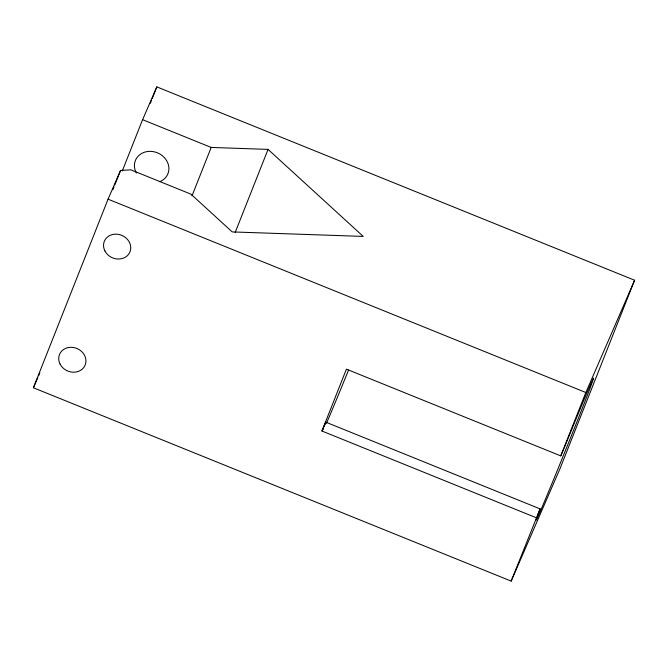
<?xml version="1.0" encoding="UTF-8"?>
<svg xmlns="http://www.w3.org/2000/svg" width="668" height="668" viewBox="0 0 668 668"><rect width="100%" height="100%" fill="white"/><g stroke="black" fill="none" stroke-linecap="round" stroke-linejoin="round"><path stroke-width="1" d="M142.593 119.681L156.83 86.89L634.6 280.234L559.934 468.827L511.17 581.11L33.4 387.766L108.066 199.173L120.541 170.449L130.886 169.839L190.898 194.129L232.222 231.913L363.242 236.422L268.06 149.39L211.18 147.436L142.593 119.681L122.294 170.933M112.884 189.787L114.036 186.89M114.796 184.952L120.541 170.449M150.317 103.331L151.469 100.434M152.237 98.497L156.83 86.89M192.033 195.791L211.18 147.436M235.128 232.564L268.06 149.39M536.262 517.742L321.926 431.01L346.416 369.154L560.753 455.885L564.594 447.034A75.843 1.044 -68 0 1 593.009 380.142A75.843 1.044 -68 0 1 555.492 474.915A75.843 1.044 -68 0 1 540.103 508.891L511.17 581.11M560.753 455.885L585.836 392.517L634.6 280.234M33.4 387.766L37.825 377.57M38.635 375.717L39.838 372.936M321.926 431.01L325.775 422.151L540.103 508.891M108.066 199.173L585.836 392.517M136.356 173.02A17.577 15.414 23.5 0 1 143.703 152.488A17.577 15.414 23.5 0 1 166.967 161.205A17.577 15.414 23.5 0 1 159.627 181.738M348.562 370.039A75.843 1.044 -68 0 1 326.418 423.395M323.003 429.649A75.843 1.044 -68 0 1 323.521 428.196M324.164 426.451A75.843 1.044 -68 0 1 325.333 423.32M60.078 364.085A13.878 12.166 23.5 0 0 83.6 367.717A13.878 12.166 23.5 0 0 73.338 347.485A13.878 12.166 23.5 0 0 60.078 364.085M104.884 250.909A13.878 12.166 23.5 0 0 128.406 254.55A13.878 12.166 23.5 0 0 118.144 234.318A13.878 12.166 23.5 0 0 104.884 250.909"/></g></svg>
